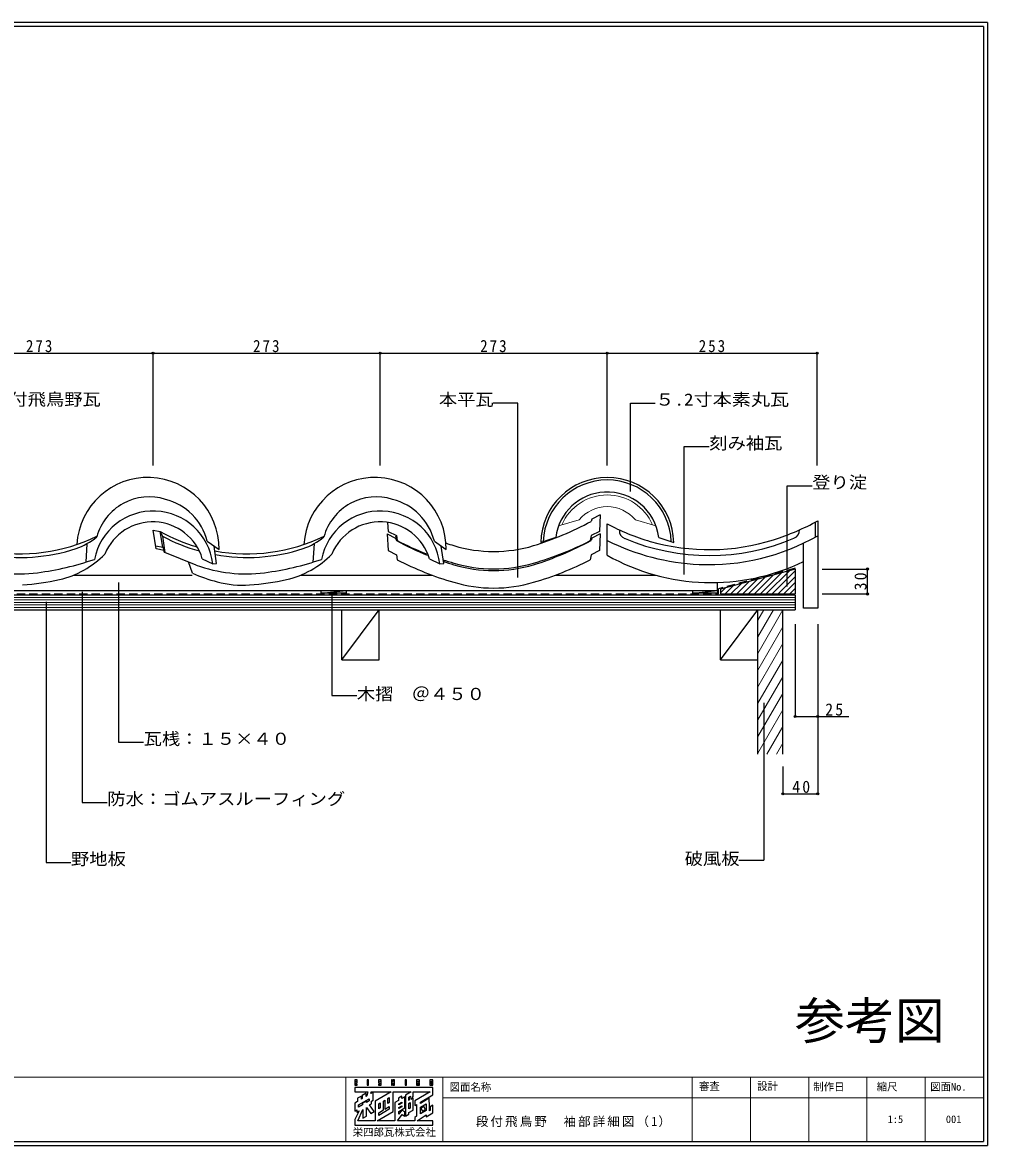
# Model space of a CAD drawing. Units: millimetres, scale not verified. Extents: x -1898 to 2142, y -2692 to 1538.
# Drawn here: x -1068 to 92, y -2692 to -1342 of the extents above; entities that cross this region are included whole.
import ezdxf
from ezdxf.enums import TextEntityAlignment as Align

# ---------------------------------------------------------------- set-up
doc = ezdxf.new("R2010")
doc.units = ezdxf.units.MM
doc.header["$LTSCALE"] = 5
doc.header["$PDMODE"] = 32
doc.header["$PDSIZE"] = 2.5
doc.linetypes.add('DASHED2', pattern=[3, 2, -1])
doc.layers.add('0-A', color=2, linetype='Continuous', lineweight=25)
doc.styles.add('ＭＳ ゴシック', font='')
doc.styles.get('ＭＳ ゴシック').set_extended_font_data('MS Gothic')

msp = doc.modelspace()

# ---------------------------------------------------------------- linework, layer by layer
at = {"layer": '0-A', "color": 7}
for p, q in [((91.806, -1341.853), (-1898.193, -1341.853)), ((91.806, -1341.853), (91.806, -2691.853)), ((-1007.217, -2006.323), (-864.195, -2006.323)), ((-734.217, -2006.323), (-575.565, -2006.323)), ((-428.068, -2006.323), (-306.891, -2006.323)), ((-1615.096, -2024.767), (-262.617, -2024.767)), ((-232.617, -2024.767), (-232.617, -2015.105)), ((-592.477, -2615.193), (-593.204, -2615.193)), ((-592.477, -2614.399), (-592.477, -2615.193)), ((-576.205, -2617.972), (-576.998, -2617.972)), ((-576.205, -2614.399), (-576.205, -2617.972)), ((-660.739, -2632.37), (-665.436, -2634.97)), ((-660.739, -2636.072), (-660.739, -2632.37)), ((-655.249, -2632.824), (-655.249, -2629.084)), ((-654.253, -2632.281), (-655.249, -2632.824)), ((-652.934, -2627.298), (-654.253, -2632.281)), ((-622.573, -2650.846), (-622.573, -2627.298)), ((-601.651, -2632.367), (-603.787, -2637.758)), ((-603.787, -2633.633), (-601.651, -2632.367)), ((-598.43, -2632.788), (-598.43, -2627.232)), ((-659.35, -2642.924), (-664.178, -2645.764)), ((-664.178, -2645.764), (-664.178, -2643.107)), ((-659.746, -2635.434), (-660.739, -2636.072)), ((-654.852, -2638.437), (-659.35, -2641.095)), ((-659.35, -2641.095), (-659.35, -2642.924)), ((-651.346, -2638.146), (-654.852, -2640.277)), ((-654.852, -2640.277), (-654.852, -2638.437)), ((-640.035, -2647.681), (-640.035, -2641.652)), ((-632.826, -2637.484), (-632.694, -2648.001)), ((-628.923, -2641.128), (-628.923, -2635.169)), ((-627.336, -2640.263), (-628.923, -2641.128)), ((-612.122, -2632.503), (-616.289, -2634.905)), ((-612.386, -2640.99), (-615.826, -2643.095)), ((-615.826, -2643.095), (-615.826, -2641.783)), ((-612.386, -2645.422), (-615.826, -2647.486)), ((-612.122, -2635.206), (-612.122, -2632.503)), ((-608.55, -2633.185), (-612.122, -2635.206)), ((-603.787, -2637.758), (-603.787, -2633.633)), ((-603.721, -2647.873), (-603.721, -2641.188)), ((-600.929, -2636.536), (-598.43, -2632.788)), ((-598.43, -2635.037), (-600.929, -2636.536)), ((-596.71, -2638.079), (-596.71, -2643.636)), ((-583.15, -2641.735), (-583.15, -2649.655)), ((-663.65, -2649.985), (-668.809, -2660.569)), ((-666.031, -2651.64), (-663.65, -2649.985)), ((-659.152, -2659.114), (-654.654, -2656.468)), ((-641.761, -2661.958), (-622.573, -2650.846)), ((-638.183, -2646.612), (-640.035, -2647.681)), ((-627.336, -2648.134), (-640.035, -2655.647)), ((-640.035, -2652.367), (-634.413, -2648.994)), ((-640.035, -2655.647), (-640.035, -2652.367)), ((-617.501, -2661.958), (-611.791, -2654.417)), ((-615.826, -2647.486), (-615.826, -2646.216)), ((-612.35, -2649.341), (-615.826, -2654.129)), ((-615.826, -2654.129), (-615.826, -2650.846)), ((-608.55, -2651.309), (-612.35, -2649.341)), ((-611.791, -2654.417), (-608.616, -2656.468)), ((-608.55, -2656.468), (-608.55, -2651.309)), ((-602.134, -2647.037), (-603.721, -2647.873)), ((-583.15, -2649.655), (-589.959, -2653.892)), ((-587.318, -2650.714), (-583.811, -2648.729)), ((-620.523, -2661.958), (-641.761, -2661.958)), ((-596.644, -2661.958), (-617.501, -2661.958)), ((-574.948, -2661.958), (-593.948, -2661.958)), ((-1898.193, -2691.853), (91.806, -2691.853))]:
    msp.add_line(p, q, dxfattribs=at)
at = {"layer": '0-A'}
for p, q in [((86.806, -1346.853), (-1893.194, -1346.853)), ((86.806, -1346.853), (86.806, -2686.853)), ((-629.359, -1942.901), (-628.817, -1953.748)), ((-373.816, -1933.748), (-374.816, -1953.748)), ((-115.316, -1942.551), (-115.316, -1960.551)), ((-112.317, -1940.922), (-112.317, -2045.912)), ((-907.447, -1974.404), (-910.995, -1952.033)), ((-899.668, -1972.614), (-902.673, -1953.851)), ((-629.817, -1956.748), (-628.817, -1976.748)), ((-373.816, -1956.748), (-374.816, -1976.748)), ((-365.317, -1982.258), (-365.317, -1944.541)), ((-990.806, -1968.377), (-992.074, -1990.565)), ((-908.019, -1970.8), (-899.668, -1972.614)), ((-899.8, -1959.495), (-897.204, -1978.823)), ((-846.087, -1965.37), (-831.927, -1975.472)), ((-717.806, -1968.377), (-719.075, -1990.565)), ((-619.817, -1958.768), (-618.816, -1961.768)), ((-573.087, -1965.37), (-558.927, -1975.472)), ((-427.316, -1960.789), (-445.316, -1966.788)), ((-303.316, -1960.789), (-285.316, -1966.788)), ((-129.316, -2045.912), (-129.316, -1967.779)), ((-898.119, -1976.43), (-907.447, -1974.404)), ((-834.904, -1992.075), (-837.808, -1971.277)), ((-561.904, -1992.075), (-564.808, -1971.277)), ((-864.033, -2003.797), (-868.872, -1990.215)), ((-852.048, -1986.491), (-839.513, -1992.748)), ((-839.513, -1992.748), (-834.904, -1992.075)), ((-579.047, -1986.491), (-566.513, -1992.748)), ((-566.513, -1992.748), (-561.904, -1992.075)), ((-112.317, -2045.912), (-129.316, -2045.912)), ((-1893.194, -2686.853), (86.806, -2686.853))]:
    msp.add_line(p, q, dxfattribs=at)
at = {"layer": '0-A', "color": 6}
for p, q in [((-1184.317, -1739.316), (-911.316, -1739.316)), ((-911.316, -1874.316), (-911.316, -1739.316)), ((-911.316, -1739.316), (-638.317, -1739.316)), ((-638.317, -1874.316), (-638.317, -1739.316)), ((-638.317, -1739.316), (-365.317, -1739.316)), ((-112.927, -1874.316), (-112.927, -1739.316)), ((-472.758, -1799.359), (-502.758, -1799.359)), ((-472.758, -2008.928), (-472.758, -1799.359)), ((-337.551, -1799.359), (-307.551, -1799.359)), ((-337.551, -1905.834), (-337.551, -1799.359)), ((-272.723, -1851.751), (-242.723, -1851.751)), ((-272.723, -2005.593), (-272.723, -1851.751)), ((-148.899, -1898.841), (-118.899, -1898.841)), ((-148.899, -2020.001), (-148.899, -1898.841)), ((-106.827, -1998.84), (-52.382, -1998.84)), ((-52.382, -2028.839), (-52.382, -1998.84)), ((-952.631, -2014.912), (-952.631, -2207.134)), ((-1039.956, -2038.325), (-1039.956, -2351.508)), ((-996.294, -2026.396), (-996.294, -2279.321)), ((-696.306, -2026.671), (-696.306, -2150.743)), ((-106.827, -2028.839), (-52.382, -2028.839)), ((-112.317, -2065.304), (-112.317, -2269.104)), ((-696.306, -2150.743), (-666.306, -2150.743)), ((-177.23, -2159.499), (-177.23, -2348.7)), ((-952.631, -2207.134), (-922.631, -2207.134)), ((-154.316, -2236.318), (-154.316, -2269.104)), ((-996.294, -2279.321), (-966.294, -2279.321)), ((-154.316, -2269.104), (-112.317, -2269.104)), ((-207.23, -2348.7), (-177.23, -2348.7)), ((-1039.956, -2351.508), (-1009.956, -2351.508))]:
    msp.add_line(p, q, dxfattribs=at)
at = {"layer": '0-A', "color": 4, "lineweight": 9}
for p, q in [((-423.823, -1946.782), (-399.083, -1939.788)), ((-306.81, -1946.782), (-331.549, -1939.788)), ((-202.485, -2028.839), (-184.625, -2010.98)), ((-195.414, -2028.839), (-174.967, -2008.392)), ((-188.342, -2028.839), (-165.307, -2005.804)), ((-181.272, -2028.839), (-155.648, -2003.216)), ((-174.2, -2028.839), (-145.988, -2000.627)), ((-167.129, -2028.839), (-139.316, -2001.026)), ((-160.058, -2028.839), (-139.316, -2008.097)), ((-229.316, -2027.386), (-223.263, -2021.333)), ((-223.698, -2028.839), (-213.604, -2018.745)), ((-216.627, -2028.839), (-203.943, -2016.157)), ((-209.556, -2028.839), (-194.285, -2013.568)), ((-152.987, -2028.839), (-139.316, -2015.168)), ((-145.916, -2028.839), (-139.316, -2022.239)), ((-1615.096, -2032.912), (-139.316, -2032.912)), ((-1615.096, -2035.912), (-139.316, -2035.912)), ((-1615.096, -2038.912), (-139.316, -2038.912)), ((-1615.096, -2041.912), (-139.316, -2041.912)), ((-1615.096, -2044.912), (-139.316, -2044.912)), ((-184.316, -2060.268), (-177.182, -2047.912)), ((-184.316, -2080.268), (-165.635, -2047.912)), ((-184.316, -2100.268), (-154.088, -2047.912)), ((-184.316, -2120.268), (-154.316, -2068.307)), ((-184.316, -2140.268), (-154.316, -2088.307)), ((-184.316, -2160.268), (-154.316, -2108.307)), ((-184.316, -2180.268), (-154.316, -2128.306)), ((-184.316, -2200.268), (-154.316, -2148.307)), ((-184.316, -2220.268), (-154.316, -2168.307)), ((-173.461, -2221.468), (-154.316, -2188.307)), ((-161.914, -2221.468), (-154.316, -2208.307)), ((-1893.194, -2609.493), (86.806, -2609.493)), ((-679.536, -2686.853), (-679.536, -2609.493)), ((-562.972, -2609.493), (-562.972, -2686.853)), ((-263.194, -2609.493), (-263.194, -2686.853)), ((-193.194, -2609.493), (-193.194, -2686.853)), ((-123.194, -2609.493), (-123.194, -2686.853)), ((-53.194, -2609.493), (-53.194, -2686.853)), ((16.806, -2609.493), (16.806, -2686.853)), ((-562.972, -2634.502), (86.806, -2634.502))]:
    msp.add_line(p, q, dxfattribs=at)
at = {"layer": '0-A', "color": 6, "linetype": 'DASHED2'}
for p, q in [((-139.575, -1997.874), (-231.541, -2022.516)), ((-231.541, -2028.839), (-231.541, -2022.516)), ((-1615.096, -2028.839), (-231.541, -2028.839))]:
    msp.add_line(p, q, dxfattribs=at)
at = {"layer": '0-A', "color": 3}
for p, q in [((-139.316, -1998.84), (-229.316, -2022.955)), ((-139.316, -1998.84), (-139.316, -2028.839)), ((-709.316, -2027.767), (-679.316, -2024.767)), ((-262.617, -2027.767), (-262.617, -2024.767)), ((-229.316, -2022.955), (-229.316, -2028.839)), ((-1615.096, -2029.912), (-139.316, -2029.912)), ((-229.316, -2028.839), (-139.316, -2028.839)), ((-139.316, -2029.912), (-139.316, -2047.912)), ((-1615.096, -2047.912), (-139.316, -2047.912)), ((-684.316, -2107.912), (-639.316, -2047.912)), ((-684.316, -2107.912), (-684.316, -2047.912)), ((-229.316, -2107.912), (-184.316, -2047.912)), ((-229.316, -2107.912), (-229.316, -2047.912)), ((-184.316, -2221.468), (-184.316, -2047.912)), ((-154.316, -2221.468), (-154.316, -2047.912)), ((-229.316, -2107.912), (-184.316, -2107.912))]:
    msp.add_line(p, q, dxfattribs=at)
at = {"layer": '0-A', "color": 6}
for points in [[(-365.317, -1874.316), (-365.317, -1739.316), (-112.927, -1739.316)], [(-139.316, -2065.304), (-139.316, -2176.229), (-112.317, -2176.229), (-75.007, -2176.229)]]:
    msp.add_lwpolyline(points, dxfattribs=at)
at = {"layer": '0-A'}
for points in [[(-373.816, -1933.748), (-383.817, -1938.748), (-384.816, -1941.748)], [(-910.995, -1952.033), (-902.673, -1953.851), (-899.8, -1959.495)], [(-629.817, -1956.748), (-619.817, -1961.748), (-618.816, -1964.748)], [(-628.817, -1953.748), (-618.816, -1958.747), (-617.817, -1964.747)], [(-374.816, -1953.748), (-384.816, -1958.747), (-385.816, -1964.747)], [(-373.816, -1956.748), (-383.817, -1961.748), (-384.816, -1964.748)], [(-899.668, -1972.614), (-898.119, -1976.43), (-898.388, -1977.48)], [(-859.395, -1994.026), (-897.204, -1978.823), (-898.388, -1977.48)], [(-628.817, -1976.748), (-618.816, -1981.747), (-617.817, -1987.747)], [(-374.816, -1976.748), (-384.816, -1981.747), (-385.816, -1987.747)]]:
    msp.add_lwpolyline(points, dxfattribs=at)
at = {"layer": '0-A', "color": 3}
msp.add_lwpolyline([(-709.316, -2027.767), (-709.316, -2024.767), (-679.316, -2024.767), (-679.316, -2027.767)], close=True, dxfattribs=at)
for points in [[(-262.617, -2024.767), (-232.617, -2024.767), (-232.617, -2027.767), (-262.617, -2027.767), (-232.617, -2024.767)], [(-684.316, -2107.912), (-639.316, -2107.912), (-639.316, -2047.912)]]:
    msp.add_lwpolyline(points, dxfattribs=at)
at = {"layer": '0-A', "color": 7}
for points in [[(-668.809, -2612.944), (-668.809, -2619.361), (-665.766, -2619.361), (-665.766, -2617.972), (-667.354, -2617.972), (-667.354, -2616.45), (-665.766, -2616.45), (-665.766, -2615.061), (-667.354, -2615.061), (-667.354, -2614.399), (-665.766, -2614.399), (-665.766, -2612.944)], [(-653.926, -2612.944), (-653.926, -2619.361), (-652.405, -2619.361), (-652.405, -2612.944)], [(-640.168, -2612.944), (-640.168, -2616.45), (-638.647, -2616.45), (-638.647, -2617.972), (-640.168, -2617.972), (-640.168, -2619.361), (-637.191, -2619.361), (-637.191, -2615.061), (-638.647, -2615.061), (-638.647, -2614.399), (-637.191, -2614.399), (-637.191, -2612.944)], [(-624.822, -2612.944), (-624.822, -2619.361), (-623.367, -2619.361), (-623.367, -2616.45), (-622.573, -2616.45), (-622.573, -2619.361), (-621.118, -2619.361), (-621.118, -2612.944), (-622.573, -2612.944), (-622.573, -2614.995), (-623.367, -2614.995), (-623.367, -2612.944)], [(-608.285, -2612.944), (-608.285, -2619.361), (-606.764, -2619.361), (-606.764, -2612.944)], [(-594.726, -2612.944), (-594.726, -2619.361), (-593.204, -2619.361), (-593.204, -2616.45), (-592.477, -2616.45), (-592.477, -2619.361), (-591.021, -2619.361), (-591.021, -2616.45), (-591.749, -2615.722), (-591.021, -2614.995), (-591.021, -2612.944)], [(-578.454, -2612.944), (-578.454, -2619.361), (-574.948, -2619.361), (-574.948, -2612.944)]]:
    msp.add_lwpolyline(points, close=True, dxfattribs=at)
for points in [[(-593.204, -2615.193), (-593.204, -2614.399), (-592.477, -2614.399)], [(-576.998, -2617.972), (-576.998, -2614.399), (-576.205, -2614.399)], [(-668.809, -2621.939), (-668.809, -2627.298), (-652.934, -2627.298)], [(-589.897, -2639.733), (-574.948, -2630.936), (-574.948, -2621.939), (-668.809, -2621.939)], [(-655.249, -2629.084), (-659.746, -2631.663), (-659.746, -2635.434)], [(-646.848, -2637.418), (-646.848, -2627.875), (-649.59, -2629.429), (-648.999, -2627.298), (-625.021, -2627.298)], [(-625.021, -2627.298), (-644.467, -2638.675), (-644.467, -2661.958)], [(-622.573, -2627.298), (-601.185, -2627.298), (-607.69, -2631.134)], [(-607.69, -2631.134), (-607.69, -2656.468), (-603.721, -2654.153), (-603.721, -2652.235), (-598.43, -2649.258), (-598.43, -2635.037)], [(-598.43, -2627.232), (-578.067, -2627.232), (-596.71, -2638.079)], [(-665.436, -2634.97), (-665.436, -2638.807), (-668.809, -2640.792), (-668.809, -2650.383)], [(-664.178, -2643.107), (-651.346, -2635.66), (-651.346, -2638.146)], [(-654.654, -2656.468), (-654.654, -2645.982), (-649.383, -2653.423), (-645.353, -2651.047), (-651.081, -2643.041)], [(-651.081, -2643.041), (-648.767, -2641.652), (-648.767, -2638.608), (-646.848, -2637.418)], [(-640.035, -2641.652), (-638.183, -2640.511), (-638.183, -2646.612)], [(-634.413, -2648.994), (-634.413, -2638.391), (-632.826, -2637.484)], [(-632.694, -2648.001), (-632.694, -2648.067), (-627.401, -2645.025), (-627.336, -2645.091), (-627.336, -2648.134)], [(-628.923, -2635.169), (-627.336, -2634.203), (-627.336, -2640.263)], [(-616.289, -2634.905), (-616.289, -2637.616), (-620.523, -2639.998), (-620.523, -2661.958)], [(-615.826, -2650.846), (-608.55, -2646.612), (-608.55, -2633.185)], [(-615.826, -2641.783), (-612.386, -2639.693), (-612.386, -2640.99)], [(-615.826, -2646.216), (-612.386, -2644.124), (-612.386, -2645.422)], [(-603.721, -2641.188), (-602.134, -2640.222), (-602.134, -2647.037)], [(-596.71, -2643.636), (-594.594, -2642.407), (-594.594, -2656.732)], [(-589.959, -2653.892), (-589.896, -2645.601), (-583.15, -2641.735)], [(-579.248, -2634.839), (-589.897, -2641.335), (-589.897, -2639.733)], [(-583.811, -2648.729), (-585.913, -2645.069), (-589.579, -2647.187), (-587.318, -2650.714)], [(-583.084, -2657.196), (-574.948, -2652.499), (-574.948, -2643.239), (-578.321, -2645.223), (-578.321, -2649.721), (-578.52, -2649.919), (-579.049, -2650.184), (-579.181, -2644.959), (-579.248, -2634.839)], [(-668.809, -2650.383), (-666.428, -2649.022), (-666.428, -2651.838), (-666.031, -2651.64)], [(-644.467, -2661.958), (-665.309, -2661.958), (-659.152, -2648.481), (-659.152, -2659.114)], [(-594.594, -2656.732), (-596.644, -2657.989), (-596.644, -2661.958)], [(-593.948, -2661.958), (-583.084, -2654.994), (-583.084, -2657.196)], [(-668.809, -2660.569), (-668.809, -2667.25), (-574.948, -2667.25), (-574.948, -2661.958)]]:
    msp.add_lwpolyline(points, dxfattribs=at)
at = {"layer": '0-A'}
for centre, radius, start, end in [((-917.492, -1974.36), 85.572, 359.2552, 176.60234), ((-644.492, -1974.36), 85.572, 359.2552, 176.60234), ((-365.316, -1968.813), 80.026, 1.45042, 178.54958), ((-365.316, -1968.813), 77.026, 2.25957, 177.74043), ((-915.908, -1977.499), 65.374, 72.55406, 164.65234), ((-913.582, -1982.62), 69.664, 14.33627, 75.64369), ((-642.908, -1977.499), 65.374, 72.55406, 164.65234), ((-640.582, -1982.62), 69.664, 14.33627, 75.64369), ((-365.316, -1968.813), 62.517, 93.01474, 172.62524), ((-365.316, -1968.813), 62.517, 7.37476, 93.01474), ((-911.093, -2001.215), 72.078, 6.74622, 168.80647), ((-638.093, -2001.215), 72.078, 6.74622, 168.80647), ((-911.648, -2004.452), 62.248, 16.77069, 157.70694), ((-638.648, -2004.452), 62.248, 16.77069, 157.70694), ((-578.227, -1578.149), 411.839, 287.58293, 298.01007), ((-253.044, -1685.348), 291.757, 287.49881, 298.83859), ((-798.718, -1764.901), 215.657, 241.18167, 253.91882), ((-242.817, -1718.004), 257.536, 241.5976, 254.04451), ((-340.793, -1952.8), 9.975, 174.50714, 250.04587), ((-144.246, -1952.525), 9.975, 289.95413, 5.49286), ((-1071.719, -1764.901), 215.657, 259.778, 295.53586), ((-1029.84, -1899.14), 79.483, 289.1205, 309.81059), ((-798.071, -1769.339), 215.657, 241.85431, 254.49937), ((-798.718, -1764.901), 215.657, 259.778, 295.53586), ((-756.84, -1899.14), 79.483, 289.1205, 309.81059), ((-425.406, -1601.149), 411.839, 241.98993, 247.68739), ((-446.489, -1632.386), 373.922, 242.72958, 248.68295), ((-425.406, -1578.149), 411.839, 251.00089, 252.41707), ((-501.816, -1809.677), 168.071, 253.40562, 286.59435), ((-557.144, -1632.386), 373.922, 286.04153, 297.27042), ((-578.227, -1601.149), 411.839, 287.58293, 298.01007), ((-242.238, -1718.087), 275.477, 243.46249, 267.3829), ((-242.817, -1720.313), 262.228, 247.33405, 292.88477), ((-242.817, -1718.004), 257.536, 254.04451, 287.51337), ((-242.817, -1730.749), 262.803, 267.3829, 299.7733), ((-1071.071, -1769.339), 215.657, 259.7704, 288.17459), ((-1048.718, -1903.451), 110.928, 282.99112, 315.76198), ((-798.071, -1769.339), 215.657, 259.7704, 288.17459), ((-775.718, -1903.451), 110.928, 283.01743, 315.76198), ((-240.316, -1761.735), 253.487, 240.4539, 295.96939), ((-1072.52, -1831.526), 173.179, 249.7731, 277.40471), ((-1096.329, -1652.66), 353.623, 277.49467, 288.89728), ((-799.52, -1831.526), 173.179, 249.7731, 277.40471), ((-823.329, -1652.66), 353.623, 277.49467, 288.89728), ((-446.489, -1655.386), 373.922, 242.72958, 253.95847), ((-446.489, -1632.386), 373.922, 251.85635, 253.95847), ((-425.406, -1601.149), 411.839, 250.52827, 252.41707), ((-501.816, -1830.674), 168.074, 253.40598, 286.59406), ((-501.816, -1832.677), 168.071, 253.40562, 286.59435), ((-557.144, -1655.386), 373.922, 286.04153, 297.27042), ((-784.207, -1823.341), 197.324, 246.13734, 255.34842), ((-1089.476, -1716.627), 302.141, 274.02643, 282.56783), ((-803.621, -1902.16), 116.163, 254.77934, 274.12711), ((-816.476, -1716.627), 302.141, 274.02643, 282.56783), ((-501.816, -1853.674), 168.074, 253.40598, 286.59406)]:
    msp.add_arc(centre, radius, start, end, dxfattribs=at)
at = {"layer": '0-A', "color": 4, "lineweight": 9}
for centre, radius, start, end in [((-365.316, -1969.075), 59.287, 23.28645, 156.71355), ((-365.316, -1967.588), 43.738, 39.46455, 140.5356)]:
    msp.add_arc(centre, radius, start, end, dxfattribs=at)
at = {"layer": '0-A', "color": 6}
for p in [(-911.316, -1739.316), (-638.317, -1739.316), (-365.317, -1739.316), (-112.927, -1739.316), (-52.382, -1998.84), (-52.382, -2028.839), (-139.316, -2176.229), (-112.317, -2176.229), (-154.316, -2269.104), (-112.317, -2269.104)]:
    msp.add_point(p, dxfattribs=at)

# ---------------------------------------------------------------- texts
at = {"layer": '0-A', "color": 3, "style": 'ＭＳ ゴシック'}
for s, width, p in [('段付飛鳥野瓦', 1.1, (-1106.04, -1806.636)), ('本平瓦', 1.1, (-567.758, -1806.859)), ('５.2寸本素丸瓦', 1.15, (-307.551, -1806.859)), ('刻み袖瓦', 1.1, (-242.723, -1859.251)), ('登り淀', 1.1, (-118.899, -1906.341)), ('木摺\u3000＠４５０', 1.1, (-666.306, -2160.743)), ('瓦桟：１５×４０', 1.1, (-922.631, -2214.634)), ('防水：ゴムアスルーフィング', 1.1, (-966.294, -2286.821)), ('野地板', 1.1, (-1009.956, -2359.008)), ('破風板', 1.1, (-272.23, -2358.7))]:
    msp.add_text(s, height=14.66, dxfattribs=dict(at, width=width)).set_placement(p, align=Align.BOTTOM_LEFT)
at = {"layer": '0-A', "color": 7, "style": 'ＭＳ ゴシック'}
for s, height, p in [('参考図', 43.99, (-139.66, -2576.964)), ('栄四郎瓦株式会社', 9.164, (-671.322, -2683.099))]:
    msp.add_text(s, height=height, dxfattribs=at).set_placement(p, align=Align.BOTTOM_LEFT)
at = {"layer": '0-A', "color": 3, "style": 'ＭＳ ゴシック'}
for s, p in [('図面名称', (-554.775, -2628.984)), ('審査', (-255.104, -2627.879)), ('設計', (-185.104, -2627.879)), ('制作日', (-117.721, -2628.605)), ('縮尺', (-41.471, -2628.605)), ('図面No.', (22.874, -2628.605)), ('1:5', (-28.282, -2667.544)), ('001', (41.718, -2667.544))]:
    msp.add_text(s, height=9.164, dxfattribs=at).set_placement(p, align=Align.BOTTOM_LEFT)
at = {"layer": '0-A', "color": 3, "char_height": 14.66, "attachment_point": 7, "style": 'ＭＳ ゴシック'}
for s, insert in [('\\T1.27;\\W0.9;273', (-1064.067, -1738.316)), ('\\T1.27;\\W0.9;273', (-791.066, -1738.316)), ('\\T1.27;\\W0.9;273', (-518.067, -1738.316)), ('\\T1.27;\\W0.9;253', (-255.372, -1738.316)), ('\\T1.27;\\W0.95;25', (-103.291, -2175.229)), ('\\T1.27;\\W0.95;40', (-142.942, -2268.104))]:
    msp.add_mtext(s, dxfattribs=dict(at, insert=insert))
at = {"layer": '0-A', "color": 3, "insert": (-53.382, -2024.464), "char_height": 14.66, "attachment_point": 7, "rotation": 90, "style": 'ＭＳ ゴシック'}
msp.add_mtext('\\T1.27;\\W0.95;30', dxfattribs=at)
at = {"layer": '0-A', "color": 7, "insert": (-523.223, -2669.794), "char_height": 11, "attachment_point": 7, "style": 'ＭＳ ゴシック'}
msp.add_mtext('\\T1.17;段付飛鳥野\u3000袖部詳細図（1）', dxfattribs=at)

doc.saveas('drawing.dxf')
